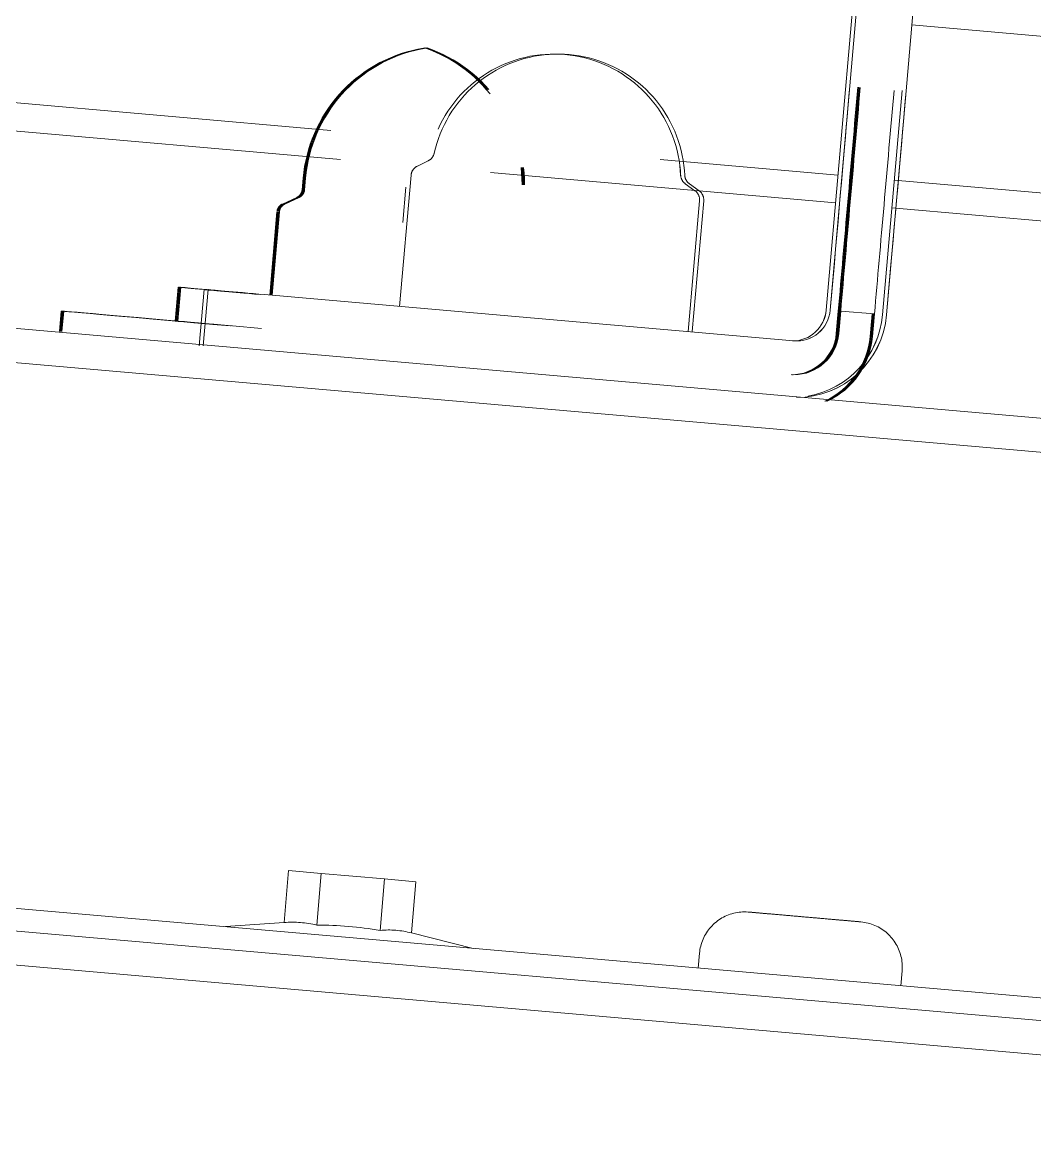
# Model space of a CAD drawing. Header units: metres. Extents: x 4238 to 4687, y -1 to 29.
# Drawn here: x 4496.1704 to 4496.26, y 16.8285 to 16.9272 of the extents above; entities that cross this region are included whole.
import ezdxf

# ---------------------------------------------------------------- set-up
doc = ezdxf.new("R2010")
doc.units = ezdxf.units.M
for name, color, linetype, lineweight in [('A-ROOF', 132, 'Continuous', 5), ('A-ROOF-PATT', 132, 'Continuous', 15), ('Q-SPCQ', 91, 'Continuous', 5)]:
    doc.layers.add(name, color=color, linetype=linetype, lineweight=lineweight)

# ---------------------------------------------------------------- blocks, each defined once
blk = doc.blocks.new('Static Line_Sayfa_Metal Deck_Pan Mount - Up to 15 _ pitch - Max 2 Users-1846359-SECTION - GRIDS B1-B2')
at = {"layer": 'Q-SPCQ'}
for p, q in [((4470.571809, 16.921519), (4470.575845, 16.967677)), ((4470.580826, 16.967241), (4470.57679, 16.921083)), ((4470.569713, 16.9017), (4470.57387, 16.949219)), ((4470.571807, 16.921519), (4470.570073, 16.9017)), ((4470.57643, 16.921114), (4470.574693, 16.901264)), ((4470.575054, 16.901264), (4470.576788, 16.921083)), ((4470.534483, 16.914897), (4470.533529, 16.914432)), ((4470.534484, 16.914897), (4470.53353, 16.914432)), ((4470.523424, 16.913368), (4470.523334, 16.912344)), ((4470.523496, 16.913368), (4470.523407, 16.912344)), ((4470.523569, 16.913368), (4470.523479, 16.912344)), ((4470.523641, 16.913368), (4470.523552, 16.912344)), ((4470.532971, 16.91362), (4470.531957, 16.902023)), ((4470.532972, 16.91362), (4470.531957, 16.902023)), ((4470.558102, 16.91225), (4470.557243, 16.912875)), ((4470.558102, 16.91225), (4470.557243, 16.912875)), ((4470.558464, 16.91225), (4470.557605, 16.912875)), ((4470.558465, 16.91225), (4470.557606, 16.912875)), ((4470.532517, 16.912572), (4470.532243, 16.909438)), ((4470.532518, 16.912572), (4470.532244, 16.909438)), ((4470.522861, 16.911668), (4470.521581, 16.911071)), ((4470.522933, 16.911668), (4470.521653, 16.911071)), ((4470.523006, 16.911668), (4470.521726, 16.911071)), ((4470.523078, 16.911668), (4470.521798, 16.911071)), ((4470.5575, 16.89981), (4470.55851, 16.911354)), ((4470.557501, 16.89981), (4470.558511, 16.911354)), ((4470.557862, 16.89981), (4470.558872, 16.911354)), ((4470.557863, 16.89981), (4470.558873, 16.911354)), ((4470.521106, 16.910394), (4470.520462, 16.903029)), ((4470.521179, 16.910394), (4470.520534, 16.903023)), ((4470.521251, 16.910394), (4470.520606, 16.903016)), ((4470.521324, 16.910394), (4470.520678, 16.90301)), ((4470.570075, 16.9017), (4470.570438, 16.905849)), ((4470.575419, 16.905414), (4470.575056, 16.901264)), ((4470.512366, 16.903712), (4470.512104, 16.900723)), ((4470.512438, 16.903712), (4470.512177, 16.900723)), ((4470.512511, 16.903712), (4470.512249, 16.900723)), ((4470.512583, 16.903712), (4470.512322, 16.900723)), ((4470.514659, 16.903505), (4470.514223, 16.898524)), ((4470.515021, 16.903505), (4470.514585, 16.898524)), ((4470.520004, 16.903069), (4470.544908, 16.90089)), ((4470.616578, 16.889689), (4470.472389, 16.902304)), ((4470.502018, 16.901606), (4470.501861, 16.89981)), ((4470.50209, 16.901606), (4470.501933, 16.89981)), ((4470.502163, 16.901606), (4470.502005, 16.89981)), ((4470.502235, 16.901606), (4470.502078, 16.89981)), ((4470.570605, 16.89962), (4470.57078, 16.901613)), ((4470.570781, 16.901613), (4470.570606, 16.89962)), ((4470.570678, 16.89962), (4470.570852, 16.901613)), ((4470.570853, 16.901613), (4470.570679, 16.89962)), ((4470.57075, 16.89962), (4470.570925, 16.901613)), ((4470.570926, 16.901613), (4470.570751, 16.89962)), ((4470.570823, 16.89962), (4470.570997, 16.901613)), ((4470.570998, 16.901613), (4470.570824, 16.89962)), ((4470.573987, 16.901351), (4470.570998, 16.901613)), ((4470.573768, 16.901351), (4470.573594, 16.899359)), ((4470.573595, 16.899359), (4470.573769, 16.901351)), ((4470.573841, 16.901351), (4470.573666, 16.899359)), ((4470.573668, 16.899359), (4470.573842, 16.901351)), ((4470.573913, 16.901351), (4470.573739, 16.899359)), ((4470.57374, 16.899359), (4470.573914, 16.901351)), ((4470.573986, 16.901351), (4470.573811, 16.899359)), ((4470.573812, 16.899359), (4470.573987, 16.901351)), ((4470.519742, 16.900074), (4470.517179, 16.900298)), ((4470.544908, 16.90089), (4470.566825, 16.898973)), ((4470.47422, 16.899132), (4470.614224, 16.886884)), ((4470.617162, 16.838349), (4470.45259, 16.852747)), ((4470.522132, 16.852115), (4470.52173, 16.847514)), ((4470.525027, 16.851862), (4470.522132, 16.852115)), ((4470.522132, 16.852115), (4470.525027, 16.851862)), ((4470.525027, 16.851862), (4470.524627, 16.847292)), ((4470.525027, 16.851862), (4470.524627, 16.847292)), ((4470.525027, 16.851862), (4470.530627, 16.851372)), ((4470.616987, 16.836356), (4470.451693, 16.850818)), ((4470.626949, 16.835485), (4470.451693, 16.850818)), ((4470.530627, 16.851372), (4470.530229, 16.846826)), ((4470.530627, 16.851372), (4470.530229, 16.846826)), ((4470.533409, 16.851129), (4470.530627, 16.851372)), ((4470.530627, 16.851372), (4470.533409, 16.851129)), ((4470.533012, 16.846593), (4470.533409, 16.851129)), ((4470.626688, 16.832496), (4470.451432, 16.847829)), ((4470.52173, 16.847514), (4470.516546, 16.847151)), ((4470.538462, 16.845234), (4470.533012, 16.846593)), ((4470.5585, 16.844802), (4470.558386, 16.843491)), ((4470.576317, 16.841922), (4470.576432, 16.843233))]:
    blk.add_line(p, q, dxfattribs=at)
at = {"layer": 'Q-SPCQ', "flags": 128}
for points in [[(4470.523424, 16.913368), (4470.523479, 16.913876), (4470.523554, 16.914383), (4470.523649, 16.914886), (4470.523765, 16.915384), (4470.5239, 16.915878), (4470.524054, 16.916366), (4470.524229, 16.916847), (4470.524422, 16.917321), (4470.524634, 16.917787), (4470.524865, 16.918244), (4470.525113, 16.918691), (4470.52538, 16.919128), (4470.525663, 16.919554), (4470.525964, 16.919969), (4470.52628, 16.920371), (4470.526613, 16.92076), (4470.526961, 16.921135), (4470.527323, 16.921496), (4470.5277, 16.921843), (4470.52809, 16.922174), (4470.528493, 16.922489), (4470.528909, 16.922788), (4470.529336, 16.92307), (4470.529774, 16.923335), (4470.530222, 16.923582), (4470.53068, 16.92381), (4470.531147, 16.924021), (4470.531621, 16.924212), (4470.532103, 16.924385), (4470.532592, 16.924538), (4470.533086, 16.924671), (4470.533585, 16.924784), (4470.534088, 16.924878), (4470.53417, 16.924891)], [(4470.523496, 16.913368), (4470.523551, 16.913876), (4470.523626, 16.914383), (4470.523722, 16.914886), (4470.523837, 16.915384), (4470.523972, 16.915878), (4470.524127, 16.916366), (4470.524301, 16.916847), (4470.524494, 16.917321), (4470.524706, 16.917787), (4470.524937, 16.918244), (4470.525186, 16.918691), (4470.525452, 16.919128), (4470.525736, 16.919554), (4470.526036, 16.919969), (4470.526353, 16.920371), (4470.526685, 16.92076), (4470.527033, 16.921135), (4470.527396, 16.921496), (4470.527772, 16.921843), (4470.528163, 16.922174), (4470.528566, 16.922489), (4470.528981, 16.922788), (4470.529409, 16.92307), (4470.529847, 16.923335), (4470.530295, 16.923582), (4470.530753, 16.92381), (4470.531219, 16.924021), (4470.531694, 16.924212), (4470.532176, 16.924385), (4470.532664, 16.924538), (4470.533158, 16.924671), (4470.533657, 16.924784), (4470.534161, 16.924878), (4470.534242, 16.924891)], [(4470.523569, 16.913368), (4470.523624, 16.913876), (4470.523699, 16.914383), (4470.523794, 16.914886), (4470.523909, 16.915384), (4470.524045, 16.915878), (4470.524199, 16.916366), (4470.524374, 16.916847), (4470.524567, 16.917321), (4470.524779, 16.917787), (4470.525009, 16.918244), (4470.525258, 16.918691), (4470.525524, 16.919128), (4470.525808, 16.919554), (4470.526108, 16.919969), (4470.526425, 16.920371), (4470.526758, 16.92076), (4470.527106, 16.921135), (4470.527468, 16.921496), (4470.527845, 16.921843), (4470.528235, 16.922174), (4470.528638, 16.922489), (4470.529054, 16.922788), (4470.529481, 16.92307), (4470.529919, 16.923335), (4470.530367, 16.923582), (4470.530825, 16.92381), (4470.531292, 16.924021), (4470.531766, 16.924212), (4470.532248, 16.924385), (4470.532737, 16.924538), (4470.533231, 16.924671), (4470.53373, 16.924784), (4470.534233, 16.924878), (4470.534315, 16.924891)], [(4470.523641, 16.913368), (4470.523696, 16.913876), (4470.523771, 16.914383), (4470.523867, 16.914886), (4470.523982, 16.915384), (4470.524117, 16.915878), (4470.524272, 16.916366), (4470.524446, 16.916847), (4470.524639, 16.917321), (4470.524851, 16.917787), (4470.525082, 16.918244), (4470.525331, 16.918691), (4470.525597, 16.919128), (4470.52588, 16.919554), (4470.526181, 16.919969), (4470.526498, 16.920371), (4470.52683, 16.92076), (4470.527178, 16.921135), (4470.527541, 16.921496), (4470.527917, 16.921843), (4470.528308, 16.922174), (4470.528711, 16.922489), (4470.529126, 16.922788), (4470.529553, 16.92307), (4470.529992, 16.923335), (4470.53044, 16.923582), (4470.530898, 16.92381), (4470.531364, 16.924021), (4470.531839, 16.924212), (4470.532321, 16.924385), (4470.532809, 16.924538), (4470.533303, 16.924671), (4470.533802, 16.924784), (4470.534306, 16.924878), (4470.534387, 16.924891)], [(4470.53417, 16.924891), (4470.53465, 16.924715), (4470.535123, 16.924519), (4470.535588, 16.924305), (4470.536044, 16.924073), (4470.53649, 16.923822), (4470.536926, 16.923554), (4470.537351, 16.923268), (4470.537764, 16.922966), (4470.538165, 16.922648), (4470.538552, 16.922314), (4470.538926, 16.921964), (4470.539286, 16.9216), (4470.539631, 16.921222), (4470.53996, 16.92083)], [(4470.534242, 16.924891), (4470.534723, 16.924715), (4470.535196, 16.924519), (4470.535661, 16.924305), (4470.536117, 16.924073), (4470.536563, 16.923822), (4470.536999, 16.923554), (4470.537424, 16.923268), (4470.537837, 16.922966), (4470.538237, 16.922648), (4470.538625, 16.922314), (4470.538999, 16.921964), (4470.539358, 16.9216), (4470.539703, 16.921222)], [(4470.534315, 16.924891), (4470.534795, 16.924715), (4470.535268, 16.924519), (4470.535733, 16.924305), (4470.536189, 16.924073), (4470.536635, 16.923822), (4470.537071, 16.923554), (4470.537496, 16.923268), (4470.537909, 16.922966), (4470.53831, 16.922648), (4470.538697, 16.922314), (4470.539071, 16.921964), (4470.539431, 16.9216), (4470.539776, 16.921222)], [(4470.534387, 16.924891), (4470.534868, 16.924715), (4470.535341, 16.924519), (4470.535806, 16.924305), (4470.536261, 16.924073), (4470.536708, 16.923822), (4470.537144, 16.923554), (4470.537568, 16.923268), (4470.537982, 16.922966), (4470.538382, 16.922648), (4470.53877, 16.922314), (4470.539144, 16.921964), (4470.539503, 16.9216), (4470.539848, 16.921222)], [(4470.535021, 16.915577), (4470.535128, 16.916013), (4470.535252, 16.916445), (4470.535394, 16.916871), (4470.535553, 16.917291), (4470.535728, 16.917704), (4470.53592, 16.918111), (4470.536128, 16.918509), (4470.536351, 16.918898), (4470.53659, 16.919279), (4470.536844, 16.919649), (4470.537113, 16.920009), (4470.537396, 16.920358), (4470.537692, 16.920695), (4470.538002, 16.92102), (4470.538325, 16.921333), (4470.53866, 16.921632), (4470.539006, 16.921918), (4470.539364, 16.92219), (4470.539732, 16.922447), (4470.54011, 16.922689), (4470.540498, 16.922916), (4470.540894, 16.923127), (4470.541298, 16.923323), (4470.54171, 16.923502), (4470.542129, 16.923664), (4470.542554, 16.923809), (4470.542985, 16.923938), (4470.54342, 16.924049), (4470.543859, 16.924142), (4470.544302, 16.924218), (4470.544747, 16.924276), (4470.545195, 16.924316), (4470.545643, 16.924339), (4470.546092, 16.924343), (4470.546541, 16.924329), (4470.546955, 16.924301)], [(4470.535021, 16.915577), (4470.535129, 16.916013), (4470.535253, 16.916445), (4470.535395, 16.916871), (4470.535554, 16.917291), (4470.535729, 16.917704), (4470.535921, 16.918111), (4470.536129, 16.918509), (4470.536352, 16.918898), (4470.536591, 16.919279), (4470.536845, 16.919649), (4470.537114, 16.920009), (4470.537397, 16.920358), (4470.537693, 16.920695), (4470.538003, 16.92102), (4470.538326, 16.921333), (4470.53866, 16.921632), (4470.539007, 16.921918), (4470.539365, 16.92219), (4470.539733, 16.922447), (4470.540111, 16.922689), (4470.540499, 16.922916), (4470.540895, 16.923127), (4470.541299, 16.923323), (4470.541711, 16.923502), (4470.54213, 16.923664), (4470.542555, 16.923809), (4470.542986, 16.923938), (4470.543421, 16.924049), (4470.54386, 16.924142), (4470.544303, 16.924218), (4470.544748, 16.924276), (4470.545195, 16.924316), (4470.545644, 16.924339), (4470.546093, 16.924343), (4470.546542, 16.924329), (4470.546956, 16.924301)], [(4470.535366, 16.917704), (4470.535558, 16.918111), (4470.535766, 16.918509), (4470.535989, 16.918898), (4470.536228, 16.919279), (4470.536482, 16.919649), (4470.536751, 16.920009), (4470.537034, 16.920358), (4470.53733, 16.920695), (4470.53764, 16.92102), (4470.537962, 16.921333), (4470.538297, 16.921632), (4470.538644, 16.921918), (4470.539001, 16.92219), (4470.53937, 16.922447), (4470.539748, 16.922689), (4470.540135, 16.922916), (4470.540532, 16.923127), (4470.540936, 16.923323), (4470.541348, 16.923502), (4470.541767, 16.923664), (4470.542192, 16.923809), (4470.542622, 16.923938), (4470.543058, 16.924049), (4470.543497, 16.924142), (4470.54394, 16.924218), (4470.544385, 16.924276), (4470.544832, 16.924316), (4470.545281, 16.924339), (4470.54573, 16.924343), (4470.546179, 16.924329), (4470.546593, 16.924301)], [(4470.535367, 16.917704), (4470.535559, 16.918111), (4470.535766, 16.918509), (4470.53599, 16.918898), (4470.536229, 16.919279), (4470.536483, 16.919649), (4470.536752, 16.920009), (4470.537034, 16.920358), (4470.537331, 16.920695), (4470.537641, 16.92102), (4470.537963, 16.921333), (4470.538298, 16.921632), (4470.538645, 16.921918), (4470.539002, 16.92219), (4470.53937, 16.922447), (4470.539749, 16.922689), (4470.540136, 16.922916), (4470.540533, 16.923127), (4470.540937, 16.923323), (4470.541349, 16.923502), (4470.541768, 16.923664), (4470.542193, 16.923809), (4470.542623, 16.923938), (4470.543058, 16.924049), (4470.543498, 16.924142), (4470.54394, 16.924218), (4470.544386, 16.924276), (4470.544833, 16.924316), (4470.545282, 16.924339), (4470.545731, 16.924343), (4470.54618, 16.924329), (4470.546594, 16.924301)], [(4470.546593, 16.924301), (4470.54704, 16.924253), (4470.547484, 16.924187), (4470.547925, 16.924103), (4470.548363, 16.924002), (4470.548796, 16.923883), (4470.549224, 16.923748), (4470.549646, 16.923595), (4470.550062, 16.923425), (4470.550471, 16.923239), (4470.550872, 16.923037), (4470.551265, 16.922818), (4470.551648, 16.922585), (4470.552022, 16.922336), (4470.552386, 16.922072), (4470.552738, 16.921794), (4470.55308, 16.921502), (4470.553409, 16.921197), (4470.553726, 16.920879), (4470.55403, 16.920548), (4470.554321, 16.920206), (4470.554598, 16.919852), (4470.55486, 16.919487), (4470.555107, 16.919113), (4470.55534, 16.918728), (4470.555556, 16.918335), (4470.555757, 16.917933), (4470.555942, 16.917524), (4470.55611, 16.917107), (4470.556261, 16.916684), (4470.556395, 16.916256), (4470.556512, 16.915822), (4470.556612, 16.915384), (4470.556694, 16.914942), (4470.556758, 16.914498), (4470.556804, 16.914051), (4470.556831, 16.913637)], [(4470.546594, 16.924301), (4470.54704, 16.924253), (4470.547485, 16.924187), (4470.547926, 16.924103), (4470.548364, 16.924002), (4470.548797, 16.923883), (4470.549225, 16.923748), (4470.549647, 16.923595), (4470.550063, 16.923425), (4470.550472, 16.923239), (4470.550873, 16.923037), (4470.551265, 16.922818), (4470.551649, 16.922585), (4470.552023, 16.922336), (4470.552386, 16.922072), (4470.552739, 16.921794), (4470.553081, 16.921502), (4470.55341, 16.921197), (4470.553727, 16.920879), (4470.554031, 16.920548), (4470.554322, 16.920206), (4470.554598, 16.919852), (4470.554861, 16.919487), (4470.555108, 16.919113), (4470.55534, 16.918728), (4470.555557, 16.918335), (4470.555758, 16.917933), (4470.555943, 16.917524), (4470.556111, 16.917107), (4470.556262, 16.916684), (4470.556396, 16.916256), (4470.556513, 16.915822), (4470.556613, 16.915384), (4470.556695, 16.914942), (4470.556759, 16.914498), (4470.556805, 16.914051), (4470.556832, 16.913637)], [(4470.546955, 16.924301), (4470.547402, 16.924253), (4470.547846, 16.924187), (4470.548287, 16.924103), (4470.548725, 16.924002), (4470.549158, 16.923883), (4470.549586, 16.923748), (4470.550009, 16.923595), (4470.550424, 16.923425), (4470.550833, 16.923239), (4470.551234, 16.923037), (4470.551627, 16.922818), (4470.55201, 16.922585), (4470.552384, 16.922336), (4470.552748, 16.922072), (4470.553101, 16.921794), (4470.553442, 16.921502), (4470.553772, 16.921197), (4470.554089, 16.920879), (4470.554393, 16.920548), (4470.554683, 16.920206), (4470.55496, 16.919852), (4470.555222, 16.919487), (4470.555469, 16.919113), (4470.555702, 16.918728), (4470.555918, 16.918335), (4470.556119, 16.917933), (4470.556304, 16.917524), (4470.556472, 16.917107), (4470.556623, 16.916684), (4470.556757, 16.916256), (4470.556874, 16.915822), (4470.556974, 16.915384), (4470.557056, 16.914942), (4470.55712, 16.914498), (4470.557167, 16.914051), (4470.557194, 16.913637)], [(4470.546956, 16.924301), (4470.547403, 16.924253), (4470.547847, 16.924187), (4470.548288, 16.924103), (4470.548726, 16.924002), (4470.549159, 16.923883), (4470.549587, 16.923748), (4470.550009, 16.923595), (4470.550425, 16.923425), (4470.550834, 16.923239), (4470.551235, 16.923037), (4470.551628, 16.922818), (4470.552011, 16.922585), (4470.552385, 16.922336), (4470.552749, 16.922072), (4470.553102, 16.921794), (4470.553443, 16.921502), (4470.553772, 16.921197), (4470.554089, 16.920879), (4470.554393, 16.920548), (4470.554684, 16.920206), (4470.554961, 16.919852), (4470.555223, 16.919487), (4470.55547, 16.919113), (4470.555703, 16.918728), (4470.555919, 16.918335), (4470.55612, 16.917933), (4470.556305, 16.917524), (4470.556473, 16.917107), (4470.556624, 16.916684), (4470.556758, 16.916256), (4470.556875, 16.915822), (4470.556975, 16.915384), (4470.557057, 16.914942), (4470.557121, 16.914498), (4470.557168, 16.914051), (4470.557195, 16.913637)], [(4470.534483, 16.914897), (4470.534519, 16.914916), (4470.534554, 16.914935), (4470.534588, 16.914956), (4470.534621, 16.914979), (4470.534653, 16.915002), (4470.534684, 16.915027), (4470.534715, 16.915054), (4470.534744, 16.915081), (4470.534772, 16.915109), (4470.534799, 16.915139), (4470.534824, 16.91517), (4470.534849, 16.915201), (4470.534872, 16.915234), (4470.534894, 16.915268), (4470.534914, 16.915302), (4470.534933, 16.915337), (4470.534951, 16.915373), (4470.534967, 16.91541), (4470.534982, 16.915447), (4470.534995, 16.915484), (4470.535007, 16.915523), (4470.535017, 16.915561), (4470.535021, 16.915577)], [(4470.534484, 16.914897), (4470.53452, 16.914916), (4470.534555, 16.914935), (4470.534589, 16.914956), (4470.534622, 16.914979), (4470.534654, 16.915002), (4470.534685, 16.915027), (4470.534716, 16.915054), (4470.534745, 16.915081), (4470.534773, 16.915109), (4470.5348, 16.915139), (4470.534825, 16.91517), (4470.53485, 16.915201), (4470.534873, 16.915234), (4470.534895, 16.915268), (4470.534915, 16.915302), (4470.534934, 16.915337), (4470.534952, 16.915373), (4470.534968, 16.91541), (4470.534983, 16.915447), (4470.534996, 16.915484), (4470.535008, 16.915523), (4470.535018, 16.915561), (4470.535021, 16.915577)], [(4470.532971, 16.91362), (4470.532975, 16.91366), (4470.532981, 16.9137), (4470.532989, 16.913739), (4470.532998, 16.913778), (4470.533008, 16.913816), (4470.53302, 16.913855), (4470.533034, 16.913892), (4470.533049, 16.913929), (4470.533066, 16.913966), (4470.533084, 16.914001), (4470.533103, 16.914036), (4470.533124, 16.91407), (4470.533146, 16.914104), (4470.53317, 16.914136), (4470.533194, 16.914168), (4470.53322, 16.914198), (4470.533248, 16.914227), (4470.533276, 16.914256), (4470.533305, 16.914283), (4470.533336, 16.914308), (4470.533367, 16.914333), (4470.5334, 16.914356), (4470.533433, 16.914378), (4470.533467, 16.914399), (4470.533502, 16.914418), (4470.533529, 16.914432)], [(4470.532972, 16.91362), (4470.532976, 16.91366), (4470.532982, 16.9137), (4470.53299, 16.913739), (4470.532999, 16.913778), (4470.533009, 16.913816), (4470.533021, 16.913855), (4470.533035, 16.913892), (4470.53305, 16.913929), (4470.533067, 16.913966), (4470.533085, 16.914001), (4470.533104, 16.914036), (4470.533125, 16.91407), (4470.533147, 16.914104), (4470.53317, 16.914136), (4470.533195, 16.914168), (4470.533221, 16.914198), (4470.533248, 16.914227), (4470.533277, 16.914256), (4470.533306, 16.914283), (4470.533337, 16.914308), (4470.533368, 16.914333), (4470.533401, 16.914356), (4470.533434, 16.914378), (4470.533468, 16.914399), (4470.533503, 16.914418), (4470.53353, 16.914432)], [(4470.542709, 16.914313), (4470.54276, 16.913804), (4470.54279, 16.913293), (4470.5428, 16.912781)], [(4470.542782, 16.914313), (4470.542832, 16.913804), (4470.542863, 16.913293), (4470.542872, 16.912781)], [(4470.542854, 16.914313), (4470.542905, 16.913804), (4470.542935, 16.913293), (4470.542945, 16.912781)], [(4470.542926, 16.914313), (4470.542977, 16.913804), (4470.543007, 16.913293), (4470.543017, 16.912781)], [(4470.556831, 16.913637), (4470.556834, 16.913597), (4470.556838, 16.913557), (4470.556844, 16.913518), (4470.556852, 16.913478), (4470.556861, 16.913439), (4470.556871, 16.913401), (4470.556883, 16.913363), (4470.556897, 16.913325), (4470.556912, 16.913288), (4470.556928, 16.913252), (4470.556946, 16.913216), (4470.556966, 16.913181), (4470.556987, 16.913147), (4470.557009, 16.913113), (4470.557032, 16.913081), (4470.557057, 16.91305), (4470.557083, 16.913019), (4470.55711, 16.91299), (4470.557138, 16.912962), (4470.557168, 16.912935), (4470.557198, 16.912909), (4470.55723, 16.912884), (4470.557243, 16.912875)], [(4470.556832, 16.913637), (4470.556835, 16.913597), (4470.556839, 16.913557), (4470.556845, 16.913518), (4470.556852, 16.913478), (4470.556861, 16.913439), (4470.556872, 16.913401), (4470.556884, 16.913363), (4470.556898, 16.913325), (4470.556913, 16.913288), (4470.556929, 16.913252), (4470.556947, 16.913216), (4470.556967, 16.913181), (4470.556987, 16.913147), (4470.55701, 16.913113), (4470.557033, 16.913081), (4470.557058, 16.91305), (4470.557084, 16.913019), (4470.557111, 16.91299), (4470.557139, 16.912962), (4470.557169, 16.912935), (4470.557199, 16.912909), (4470.557231, 16.912884), (4470.557243, 16.912875)], [(4470.557194, 16.913637), (4470.557196, 16.913597), (4470.557201, 16.913557), (4470.557206, 16.913518), (4470.557214, 16.913478), (4470.557223, 16.913439), (4470.557233, 16.913401), (4470.557245, 16.913363), (4470.557259, 16.913325), (4470.557274, 16.913288), (4470.557291, 16.913252), (4470.557309, 16.913216), (4470.557328, 16.913181), (4470.557349, 16.913147), (4470.557371, 16.913113), (4470.557394, 16.913081), (4470.557419, 16.91305), (4470.557445, 16.913019), (4470.557472, 16.91299), (4470.557501, 16.912962), (4470.55753, 16.912935), (4470.55756, 16.912909), (4470.557592, 16.912884), (4470.557605, 16.912875)], [(4470.557195, 16.913637), (4470.557197, 16.913597), (4470.557201, 16.913557), (4470.557207, 16.913518), (4470.557215, 16.913478), (4470.557224, 16.913439), (4470.557234, 16.913401), (4470.557246, 16.913363), (4470.55726, 16.913325), (4470.557275, 16.913288), (4470.557292, 16.913252), (4470.557309, 16.913216), (4470.557329, 16.913181), (4470.55735, 16.913147), (4470.557372, 16.913113), (4470.557395, 16.913081), (4470.55742, 16.91305), (4470.557446, 16.913019), (4470.557473, 16.91299), (4470.557501, 16.912962), (4470.557531, 16.912935), (4470.557561, 16.912909), (4470.557593, 16.912884), (4470.557606, 16.912875)], [(4470.522861, 16.911668), (4470.52289, 16.911682), (4470.52292, 16.911698), (4470.522948, 16.911715), (4470.522976, 16.911733), (4470.523003, 16.911752), (4470.523029, 16.911772), (4470.523054, 16.911793), (4470.523079, 16.911816), (4470.523102, 16.911839), (4470.523125, 16.911863), (4470.523146, 16.911888), (4470.523167, 16.911914), (4470.523187, 16.91194), (4470.523205, 16.911968), (4470.523222, 16.911996), (4470.523239, 16.912024), (4470.523254, 16.912054), (4470.523268, 16.912084), (4470.52328, 16.912114), (4470.523292, 16.912145), (4470.523302, 16.912177), (4470.523311, 16.912208), (4470.523319, 16.912241), (4470.523325, 16.912273), (4470.52333, 16.912306), (4470.523334, 16.912338)], [(4470.522933, 16.911668), (4470.522963, 16.911682), (4470.522992, 16.911698), (4470.52302, 16.911715), (4470.523048, 16.911733), (4470.523075, 16.911752), (4470.523101, 16.911772), (4470.523127, 16.911793), (4470.523151, 16.911816), (4470.523175, 16.911839), (4470.523197, 16.911863), (4470.523219, 16.911888), (4470.523239, 16.911914), (4470.523259, 16.91194), (4470.523278, 16.911968), (4470.523295, 16.911996), (4470.523311, 16.912024), (4470.523326, 16.912054), (4470.52334, 16.912084), (4470.523353, 16.912114), (4470.523364, 16.912145), (4470.523375, 16.912177), (4470.523383, 16.912208), (4470.523391, 16.912241), (4470.523398, 16.912273), (4470.523403, 16.912306), (4470.523406, 16.912338)], [(4470.523006, 16.911668), (4470.523035, 16.911682), (4470.523064, 16.911698), (4470.523093, 16.911715), (4470.523121, 16.911733), (4470.523147, 16.911752), (4470.523174, 16.911772), (4470.523199, 16.911793), (4470.523223, 16.911816), (4470.523247, 16.911839), (4470.52327, 16.911863), (4470.523291, 16.911888), (4470.523312, 16.911914), (4470.523331, 16.91194), (4470.52335, 16.911968), (4470.523367, 16.911996), (4470.523384, 16.912024), (4470.523399, 16.912054), (4470.523413, 16.912084), (4470.523425, 16.912114), (4470.523437, 16.912145), (4470.523447, 16.912177), (4470.523456, 16.912208), (4470.523464, 16.912241), (4470.52347, 16.912273), (4470.523475, 16.912306), (4470.523479, 16.912338)], [(4470.523078, 16.911668), (4470.523108, 16.911682), (4470.523137, 16.911698), (4470.523165, 16.911715), (4470.523193, 16.911733), (4470.52322, 16.911752), (4470.523246, 16.911772), (4470.523271, 16.911793), (4470.523296, 16.911816), (4470.523319, 16.911839), (4470.523342, 16.911863), (4470.523364, 16.911888), (4470.523384, 16.911914), (4470.523404, 16.91194), (4470.523422, 16.911968), (4470.52344, 16.911996), (4470.523456, 16.912024), (4470.523471, 16.912054), (4470.523485, 16.912084), (4470.523498, 16.912114), (4470.523509, 16.912145), (4470.523519, 16.912177), (4470.523528, 16.912208), (4470.523536, 16.912241), (4470.523542, 16.912273), (4470.523548, 16.912306), (4470.523551, 16.912338)], [(4470.558102, 16.91225), (4470.558134, 16.912226), (4470.558165, 16.912201), (4470.558195, 16.912174), (4470.558224, 16.912146), (4470.558251, 16.912118), (4470.558278, 16.912087), (4470.558303, 16.912056), (4470.558327, 16.912024), (4470.55835, 16.911991), (4470.558371, 16.911958), (4470.558391, 16.911923), (4470.55841, 16.911888), (4470.558427, 16.911851), (4470.558442, 16.911815), (4470.558457, 16.911777), (4470.558469, 16.911739), (4470.55848, 16.911701), (4470.55849, 16.911662), (4470.558498, 16.911623), (4470.558504, 16.911583), (4470.558509, 16.911544), (4470.558513, 16.911504), (4470.558514, 16.911464), (4470.558514, 16.911424), (4470.558513, 16.911384), (4470.558511, 16.911354)], [(4470.558102, 16.91225), (4470.558133, 16.912226), (4470.558164, 16.912201), (4470.558194, 16.912174), (4470.558223, 16.912146), (4470.558251, 16.912118), (4470.558277, 16.912087), (4470.558302, 16.912056), (4470.558326, 16.912024), (4470.558349, 16.911991), (4470.55837, 16.911958), (4470.55839, 16.911923), (4470.558409, 16.911888), (4470.558426, 16.911851), (4470.558441, 16.911815), (4470.558456, 16.911777), (4470.558468, 16.911739), (4470.55848, 16.911701), (4470.558489, 16.911662), (4470.558497, 16.911623), (4470.558504, 16.911583), (4470.558509, 16.911544), (4470.558512, 16.911504), (4470.558514, 16.911464), (4470.558514, 16.911424), (4470.558512, 16.911384), (4470.55851, 16.911354)], [(4470.558464, 16.91225), (4470.558496, 16.912226), (4470.558527, 16.912201), (4470.558556, 16.912174), (4470.558585, 16.912146), (4470.558613, 16.912118), (4470.558639, 16.912087), (4470.558664, 16.912056), (4470.558688, 16.912024), (4470.558711, 16.911991), (4470.558732, 16.911958), (4470.558752, 16.911923), (4470.558771, 16.911888), (4470.558788, 16.911851), (4470.558804, 16.911815), (4470.558818, 16.911777), (4470.558831, 16.911739), (4470.558842, 16.911701), (4470.558851, 16.911662), (4470.558859, 16.911623), (4470.558866, 16.911583), (4470.558871, 16.911544), (4470.558874, 16.911504), (4470.558876, 16.911464), (4470.558876, 16.911424), (4470.558874, 16.911384), (4470.558872, 16.911354)], [(4470.558465, 16.91225), (4470.558497, 16.912226), (4470.558527, 16.912201), (4470.558557, 16.912174), (4470.558586, 16.912146), (4470.558614, 16.912118), (4470.55864, 16.912087), (4470.558665, 16.912056), (4470.558689, 16.912024), (4470.558712, 16.911991), (4470.558733, 16.911958), (4470.558753, 16.911923), (4470.558772, 16.911888), (4470.558789, 16.911851), (4470.558805, 16.911815), (4470.558819, 16.911777), (4470.558831, 16.911739), (4470.558843, 16.911701), (4470.558852, 16.911662), (4470.55886, 16.911623), (4470.558867, 16.911583), (4470.558872, 16.911544), (4470.558875, 16.911504), (4470.558877, 16.911464), (4470.558877, 16.911424), (4470.558875, 16.911384), (4470.558873, 16.911354)], [(4470.521115, 16.910459), (4470.521121, 16.910492), (4470.521129, 16.910524), (4470.521137, 16.910556), (4470.521147, 16.910587), (4470.521159, 16.910618), (4470.521171, 16.910649), (4470.521185, 16.910679), (4470.5212, 16.910709), (4470.521216, 16.910738), (4470.521233, 16.910766), (4470.521251, 16.910793), (4470.521271, 16.91082), (4470.521291, 16.910846), (4470.521313, 16.910871), (4470.521335, 16.910896), (4470.521359, 16.910919), (4470.521383, 16.910941), (4470.521408, 16.910963), (4470.521434, 16.910983), (4470.521461, 16.911002), (4470.521489, 16.911021), (4470.521517, 16.911038), (4470.521546, 16.911054), (4470.521576, 16.911068)], [(4470.521187, 16.910459), (4470.521194, 16.910492), (4470.521201, 16.910524), (4470.52121, 16.910556), (4470.52122, 16.910587), (4470.521231, 16.910618), (4470.521243, 16.910649), (4470.521257, 16.910679), (4470.521272, 16.910709), (4470.521288, 16.910738), (4470.521305, 16.910766), (4470.521324, 16.910793), (4470.521343, 16.91082), (4470.521364, 16.910846), (4470.521385, 16.910871), (4470.521408, 16.910896), (4470.521431, 16.910919), (4470.521455, 16.910941), (4470.521481, 16.910963), (4470.521507, 16.910983), (4470.521533, 16.911002), (4470.521561, 16.911021), (4470.521589, 16.911038), (4470.521618, 16.911054), (4470.521648, 16.911068)], [(4470.52126, 16.910459), (4470.521266, 16.910492), (4470.521273, 16.910524), (4470.521282, 16.910556), (4470.521292, 16.910587), (4470.521303, 16.910618), (4470.521316, 16.910649), (4470.52133, 16.910679), (4470.521345, 16.910709), (4470.521361, 16.910738), (4470.521378, 16.910766), (4470.521396, 16.910793), (4470.521416, 16.91082), (4470.521436, 16.910846), (4470.521458, 16.910871), (4470.52148, 16.910896), (4470.521503, 16.910919), (4470.521528, 16.910941), (4470.521553, 16.910963), (4470.521579, 16.910983), (4470.521606, 16.911002), (4470.521634, 16.911021), (4470.521662, 16.911038), (4470.521691, 16.911054), (4470.52172, 16.911068)], [(4470.521324, 16.910394), (4470.521327, 16.910426), (4470.521332, 16.910459), (4470.521338, 16.910492), (4470.521346, 16.910524), (4470.521355, 16.910556), (4470.521365, 16.910587), (4470.521376, 16.910618), (4470.521388, 16.910649), (4470.521402, 16.910679), (4470.521417, 16.910709), (4470.521433, 16.910738), (4470.52145, 16.910766), (4470.521469, 16.910793), (4470.521488, 16.91082), (4470.521508, 16.910846), (4470.52153, 16.910871), (4470.521552, 16.910896), (4470.521576, 16.910919), (4470.5216, 16.910941), (4470.521625, 16.910963), (4470.521652, 16.910983), (4470.521678, 16.911002), (4470.521706, 16.911021), (4470.521734, 16.911038), (4470.521763, 16.911054), (4470.521793, 16.911068)], [(4470.5585, 16.844802), (4470.558518, 16.844961), (4470.558541, 16.845119), (4470.558571, 16.845277), (4470.558607, 16.845433), (4470.558649, 16.845588), (4470.558698, 16.84574), (4470.558752, 16.845891), (4470.558813, 16.84604), (4470.558879, 16.846186), (4470.558952, 16.846329), (4470.559029, 16.846469), (4470.559113, 16.846606), (4470.559202, 16.846739), (4470.559296, 16.846869), (4470.559395, 16.846995), (4470.559499, 16.847117), (4470.559608, 16.847234), (4470.559722, 16.847347), (4470.55984, 16.847456), (4470.559962, 16.847559), (4470.560088, 16.847658), (4470.560218, 16.847752), (4470.560352, 16.84784), (4470.560489, 16.847923), (4470.56063, 16.848), (4470.560773, 16.848072), (4470.560919, 16.848138), (4470.561068, 16.848198), (4470.561219, 16.848252), (4470.561372, 16.8483), (4470.561526, 16.848341), (4470.561683, 16.848377), (4470.56184, 16.848406), (4470.561999, 16.848429), (4470.562158, 16.848446), (4470.562318, 16.848456), (4470.562478, 16.84846), (4470.562639, 16.848457), (4470.562799, 16.848448), (4470.562842, 16.848444)], [(4470.572785, 16.847574), (4470.572773, 16.847576), (4470.572753, 16.847577), (4470.572726, 16.84758), (4470.57269, 16.847583), (4470.572647, 16.847587), (4470.572595, 16.847591), (4470.572537, 16.847596), (4470.57247, 16.847602), (4470.572397, 16.847608), (4470.572315, 16.847616), (4470.572227, 16.847623), (4470.572132, 16.847632), (4470.572029, 16.847641), (4470.57192, 16.84765), (4470.571805, 16.84766), (4470.571683, 16.847671), (4470.571555, 16.847682), (4470.571421, 16.847694), (4470.571281, 16.847706), (4470.571135, 16.847719), (4470.570984, 16.847732), (4470.570829, 16.847746), (4470.570668, 16.84776), (4470.570503, 16.847774), (4470.570333, 16.847789), (4470.57016, 16.847804), (4470.569982, 16.84782), (4470.569802, 16.847836), (4470.569618, 16.847852), (4470.569431, 16.847868), (4470.569242, 16.847885), (4470.56905, 16.847901), (4470.568856, 16.847918), (4470.568661, 16.847935), (4470.568464, 16.847953), (4470.568266, 16.84797), (4470.568068, 16.847987), (4470.567869, 16.848005), (4470.56767, 16.848022), (4470.567472, 16.848039), (4470.567273, 16.848057), (4470.567076, 16.848074), (4470.56688, 16.848091), (4470.566685, 16.848108), (4470.566493, 16.848125), (4470.566302, 16.848142), (4470.566114, 16.848158), (4470.565928, 16.848174), (4470.565746, 16.84819), (4470.565567, 16.848206), (4470.565391, 16.848221), (4470.565219, 16.848236), (4470.565052, 16.848251), (4470.564889, 16.848265), (4470.56473, 16.848279), (4470.564577, 16.848293), (4470.564428, 16.848306), (4470.564285, 16.848318), (4470.564148, 16.84833), (4470.564017, 16.848342), (4470.563891, 16.848353), (4470.563772, 16.848363), (4470.56366, 16.848373), (4470.563554, 16.848382), (4470.563455, 16.848391), (4470.563362, 16.848399), (4470.563277, 16.848406), (4470.5632, 16.848413), (4470.563129, 16.848419), (4470.563066, 16.848425), (4470.563011, 16.84843), (4470.562963, 16.848434), (4470.562924, 16.848437), (4470.562892, 16.84844), (4470.562867, 16.848442), (4470.562851, 16.848444), (4470.562843, 16.848444)], [(4470.562846, 16.848444), (4470.562858, 16.848443), (4470.562878, 16.848441), (4470.562905, 16.848439), (4470.562941, 16.848436), (4470.562984, 16.848432), (4470.563036, 16.848427), (4470.563094, 16.848422), (4470.563161, 16.848417), (4470.563234, 16.84841), (4470.563316, 16.848403), (4470.563404, 16.848395), (4470.563499, 16.848387), (4470.563602, 16.848378), (4470.563711, 16.848368), (4470.563826, 16.848358), (4470.563948, 16.848348), (4470.564076, 16.848336), (4470.56421, 16.848325), (4470.56435, 16.848312), (4470.564496, 16.8483), (4470.564647, 16.848287), (4470.564802, 16.848273), (4470.564963, 16.848259), (4470.565128, 16.848244), (4470.565298, 16.84823), (4470.565471, 16.848214), (4470.565649, 16.848199), (4470.565829, 16.848183), (4470.566013, 16.848167), (4470.5662, 16.848151), (4470.566389, 16.848134), (4470.566581, 16.848117), (4470.566775, 16.8481), (4470.56697, 16.848083), (4470.567167, 16.848066), (4470.567365, 16.848049), (4470.567563, 16.848031), (4470.567762, 16.848014), (4470.567961, 16.847997), (4470.568159, 16.847979), (4470.568358, 16.847962), (4470.568555, 16.847945), (4470.568751, 16.847927), (4470.568946, 16.84791), (4470.569138, 16.847894), (4470.569329, 16.847877), (4470.569517, 16.84786), (4470.569703, 16.847844), (4470.569885, 16.847828), (4470.570064, 16.847813), (4470.57024, 16.847797), (4470.570412, 16.847782), (4470.570579, 16.847767), (4470.570743, 16.847753), (4470.570901, 16.847739), (4470.571054, 16.847726), (4470.571203, 16.847713), (4470.571346, 16.8477), (4470.571483, 16.847688), (4470.571614, 16.847677), (4470.57174, 16.847666), (4470.571859, 16.847656), (4470.571971, 16.847646), (4470.572077, 16.847636), (4470.572176, 16.847628), (4470.572269, 16.84762), (4470.572354, 16.847612), (4470.572431, 16.847605), (4470.572502, 16.847599), (4470.572565, 16.847594), (4470.57262, 16.847589), (4470.572668, 16.847585), (4470.572707, 16.847581), (4470.572739, 16.847578), (4470.572764, 16.847576), (4470.57278, 16.847575), (4470.572788, 16.847574)], [(4470.572789, 16.847574), (4470.572949, 16.847557), (4470.573107, 16.847533), (4470.573265, 16.847504), (4470.573421, 16.847467), (4470.573575, 16.847425), (4470.573728, 16.847377), (4470.573879, 16.847322), (4470.574027, 16.847262), (4470.574173, 16.847195), (4470.574316, 16.847123), (4470.574456, 16.847045), (4470.574593, 16.846962), (4470.574727, 16.846873), (4470.574856, 16.846779), (4470.574982, 16.84668), (4470.575104, 16.846576), (4470.575222, 16.846467), (4470.575335, 16.846353), (4470.575443, 16.846235), (4470.575547, 16.846113), (4470.575646, 16.845987), (4470.575739, 16.845856), (4470.575828, 16.845723), (4470.575911, 16.845585), (4470.575988, 16.845445), (4470.57606, 16.845302), (4470.576125, 16.845156), (4470.576185, 16.845007), (4470.576239, 16.844856), (4470.576287, 16.844703), (4470.576329, 16.844548), (4470.576365, 16.844392), (4470.576394, 16.844234), (4470.576417, 16.844076), (4470.576433, 16.843916), (4470.576443, 16.843756), (4470.576447, 16.843596), (4470.576445, 16.843436), (4470.576436, 16.843276), (4470.576432, 16.843233)]]:
    blk.add_lwpolyline(points, dxfattribs=at)
at = {"layer": 'Q-SPCQ'}
for centre, radius, start in [((4470.566722, 16.901961), 0.003, 270), ((4470.566724, 16.901961), 0.003, 270), ((4470.567084, 16.901961), 0.003, 265), ((4470.567086, 16.901961), 0.003, 265), ((4470.567084, 16.901961), 0.008, 270), ((4470.567086, 16.901961), 0.008, 270), ((4470.566722, 16.901961), 0.008, 280), ((4470.566724, 16.901961), 0.008, 280), ((4470.566621, 16.899969), 0.004, 270), ((4470.566622, 16.899969), 0.004, 270), ((4470.566693, 16.899969), 0.004, 270), ((4470.566694, 16.899969), 0.004, 270), ((4470.566765, 16.899969), 0.004, 270), ((4470.566767, 16.899969), 0.004, 270), ((4470.566838, 16.899969), 0.004, 270), ((4470.566839, 16.899969), 0.004, 270), ((4470.566621, 16.899969), 0.007, 295), ((4470.566622, 16.899969), 0.007, 295), ((4470.566693, 16.899969), 0.007, 295), ((4470.566694, 16.899969), 0.007, 295), ((4470.566765, 16.899969), 0.007, 295), ((4470.566767, 16.899969), 0.007, 295), ((4470.566838, 16.899969), 0.007, 295), ((4470.566839, 16.899969), 0.007, 295)]:
    blk.add_arc(centre, radius, start, 355, dxfattribs=at)
for centre, major_axis, ratio, start_param, end_param in [((4470.570438, 16.905849), (0.001525, 0.017433), 0.000014, 4.71239, 5.8294), ((4470.573484, 16.932495), (0.006101, 0.069734), 0.000014, 1.730486, 2.02958), ((4470.573556, 16.932495), (0.006101, 0.069734), 0.000014, 1.730577, 2.02958), ((4470.573628, 16.932495), (0.006101, 0.069734), 0.000014, 1.730668, 2.02958), ((4470.573701, 16.932495), (0.006101, 0.069734), 0.000014, 1.730759, 2.02958), ((4470.576689, 16.932233), (0.006101, 0.069734), 0.000014, 1.730759, 2.02958), ((4470.575419, 16.905414), (0.001525, 0.017433), 0.000014, 4.71239, 5.829401), ((4470.532165, 16.90198), (-0.019799, 0.001732), 0.000001, 0, 0.785381), ((4470.532165, 16.90198), (-0.019799, 0.001732), 0.000001, 5.497773, 6.283174), ((4470.532238, 16.90198), (-0.019799, 0.001732), 0.000001, 0, 0.785384), ((4470.532238, 16.90198), (-0.019799, 0.001732), 0.000001, 5.497773, 6.283176), ((4470.53231, 16.90198), (-0.019799, 0.001732), 0.000001, 0, 0.785383), ((4470.53231, 16.90198), (-0.019799, 0.001732), 0.000001, 5.497773, 6.283171), ((4470.532383, 16.90198), (-0.019799, 0.001732), 0.000001, 0, 0.785383), ((4470.532383, 16.90198), (-0.019799, 0.001732), 0.000001, 5.497773, 6.283173), ((4470.51964, 16.903069), (-0.004981, 0.000436), 0.000001, 0.000005, 1.570782), ((4470.519641, 16.903069), (-0.004981, 0.000436), 0.000001, 4.712375, 6.283171), ((4470.520002, 16.903069), (-0.004981, 0.000436), 0.000001, 0.000005, 1.570782), ((4470.520004, 16.903069), (-0.004981, 0.000436), 0.000001, 4.712375, 6.283171), ((4470.516961, 16.900298), (-0.014943, 0.001307), 0.000001, 0.000001, 1.570782), ((4470.516961, 16.900298), (-0.014943, 0.001307), 0.000001, 4.712375, 6.283171), ((4470.517033, 16.900298), (-0.014943, 0.001307), 0.000001, 6.283182, 7.853967), ((4470.517034, 16.900298), (-0.014943, 0.001307), 0.000001, 4.712375, 6.283171), ((4470.517105, 16.900298), (-0.014943, 0.001307), 0.000001, 0.000001, 1.570782), ((4470.517106, 16.900298), (-0.014943, 0.001307), 0.000001, 4.712375, 6.283171), ((4470.517178, 16.900298), (-0.014943, 0.001307), 0.000001, 0.000001, 1.570782), ((4470.517179, 16.900298), (-0.014943, 0.001307), 0.000001, 4.712375, 6.283171), ((4470.531904, 16.898991), (-0.019799, 0.001732), 0.000001, 0.000003, 0.65782), ((4470.531904, 16.898991), (-0.019799, 0.001732), 0.000001, 5.625384, 6.283171), ((4470.531976, 16.898991), (-0.019799, 0.001732), 0.000001, 0.000003, 0.65782), ((4470.531976, 16.898991), (-0.019799, 0.001732), 0.000001, 5.625384, 6.283171), ((4470.532049, 16.898991), (-0.019799, 0.001732), 0.000001, 6.283181, 6.941006), ((4470.532049, 16.898991), (-0.019799, 0.001732), 0.000001, 5.625383, 6.283171), ((4470.532121, 16.898991), (-0.019799, 0.001732), 0.000001, 0.000002, 0.65782), ((4470.532121, 16.898991), (-0.019799, 0.001732), 0.000001, 5.625381, 6.283171)]:
    blk.add_ellipse(centre, major_axis=major_axis, ratio=ratio, start_param=start_param, end_param=end_param, dxfattribs=at)
for points in [[(4470.52173, 16.847514), (4470.522219, 16.847554), (4470.523192, 16.847558), (4470.524151, 16.847406), (4470.524627, 16.847292)], [(4470.524627, 16.847292), (4470.524151, 16.847406), (4470.523192, 16.847558), (4470.522219, 16.847554), (4470.52173, 16.847514)], [(4470.524627, 16.847292), (4470.525568, 16.847294), (4470.527442, 16.847218), (4470.529303, 16.846983), (4470.530229, 16.846826)], [(4470.530229, 16.846826), (4470.529303, 16.846983), (4470.527442, 16.847218), (4470.525568, 16.847294), (4470.524627, 16.847292)], [(4470.530229, 16.846826), (4470.5307, 16.846867), (4470.531635, 16.84687), (4470.532555, 16.846712), (4470.533012, 16.846593)], [(4470.533012, 16.846593), (4470.532555, 16.846712), (4470.531635, 16.84687), (4470.5307, 16.846867), (4470.530229, 16.846826)]]:
    blk.add_open_spline(points, degree=3, dxfattribs=at)
blk = doc.blocks.new('Roof Gutters1 - Roof Gutters-1884510-SECTION - GRIDS B1-B2')
at = {"layer": 'A-ROOF'}
for p, q in [((4470.525861, 16.917577), (4461.232714, 17.733736)), ((4470.526715, 16.915022), (4461.232351, 17.731288)), ((4479.574886, 16.136715), (4470.5773, 16.926917)), ((4470.570757, 16.913634), (4470.555024, 16.915015)), ((4470.570541, 16.911173), (4470.539992, 16.913856)), ((4479.575414, 16.122811), (4470.575737, 16.913196)), ((4479.575051, 16.120362), (4470.575522, 16.910735))]:
    blk.add_line(p, q, dxfattribs=at)

msp = doc.modelspace()

# ---------------------------------------------------------------- hatches: boundary and pattern name
at = {"layer": 'A-ROOF-PATT', "lineweight": 5}
h = msp.add_hatch(dxfattribs=at)
h.set_pattern_fill('FP_128', color=256, angle=-135, style=0, pattern_type=2)
h.set_pattern_definition([(40, (4488.92493, 10.6554), (-0.1928363, 0.2298133), []), (130, (4488.92493, 10.6554), (-0.2298133, -0.1928363), [])])
h.paths.add_polyline_path([(4505.220354, 15.931481), (4505.220354, 16.051939), (4496.344721, 16.828456), (4496.344721, 16.707998), (4505.059242, 15.945576)])
h.paths.add_polyline_path([(4496.344721, 16.707998), (4496.344371, 16.828487), (4496.123566, 16.847805), (4496.123216, 16.847836), (4486.877364, 17.656743), (4486.877364, 17.536284), (4496.344715, 16.707999)])

# ---------------------------------------------------------------- block references
at = {"layer": 'A-ROOF'}
msp.add_blockref('Roof Gutters1 - Roof Gutters-1884510-SECTION - GRIDS B1-B2', (25.671873, 0), dxfattribs=at)
at = {"layer": 'Q-SPCQ'}
msp.add_blockref('Static Line_Sayfa_Metal Deck_Pan Mount - Up to 15 _ pitch - Max 2 Users-1846359-SECTION - GRIDS B1-B2', (25.671873, 0), dxfattribs=at)

doc.saveas('drawing.dxf')
